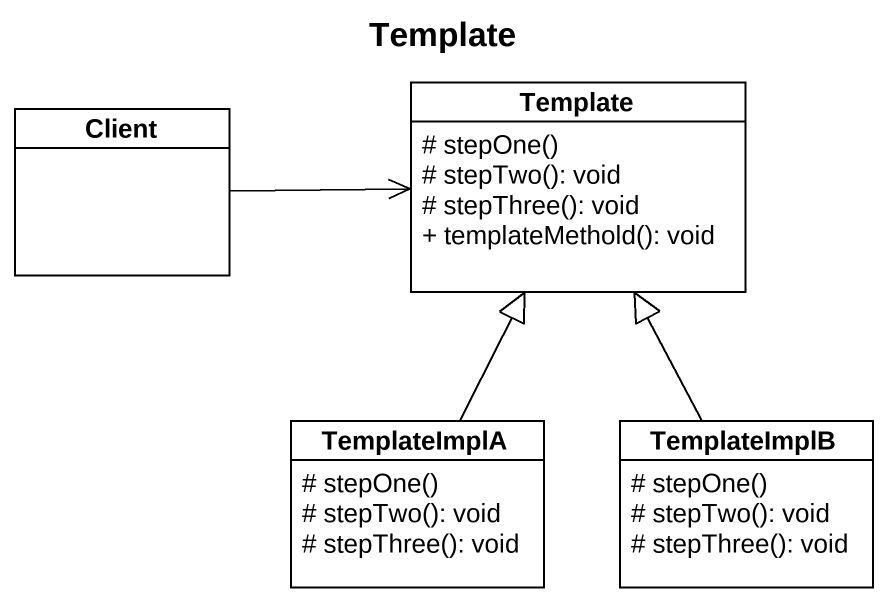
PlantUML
@startuml
title Template
hide circle
hide empty members
skinparam classAttributeIconSize 0
class Client
class Template {
  # stepOne()
  # stepTwo(): void
  # stepThree(): void
  + templateMethold(): void
}
class TemplateImplA {
  # stepOne()
  # stepTwo(): void
  # stepThree(): void
}
class TemplateImplB {
  # stepOne()
  # stepTwo(): void
  # stepThree(): void
}
Client -right-> Template
TemplateImplA -up-|> Template
TemplateImplB -up-|> Template
@enduml
